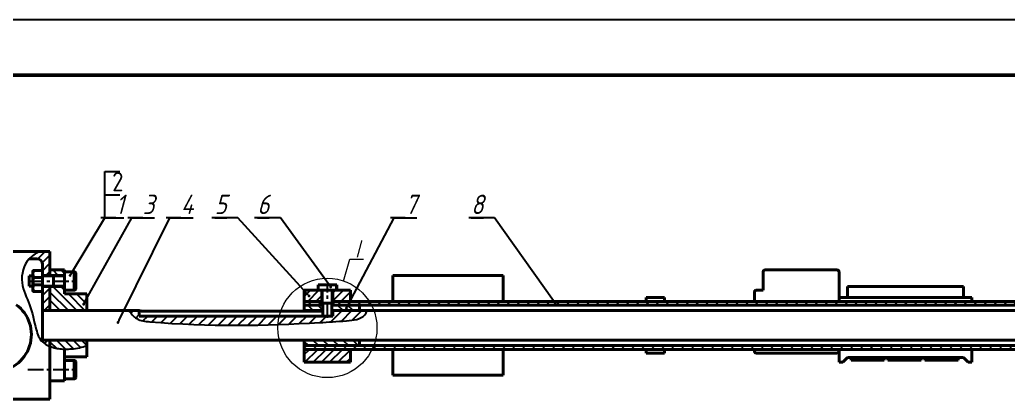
# Model space of a CAD drawing. Header units: millimetres. Extents: x 2231 to 3584, y 106 to 1044.
# Drawn here: x 2448.9 to 2627.6, y 975.5 to 1044 of the extents above; entities that cross this region are included whole.
import ezdxf
from ezdxf import colors
from ezdxf.entities.mleader import LeaderData, LeaderLine
from ezdxf.math import Vec2, Vec3

# ---------------------------------------------------------------- set-up
doc = ezdxf.new("R2010")
doc.units = ezdxf.units.MM
doc.header["$LTSCALE"] = 0.3
doc.linetypes.add('CENTER', pattern=[50.8, 31.75, -6.35, 6.35, -6.35])
for name, color, linetype, lineweight in [('图形轮廓线', 7, 'Continuous', 40), ('图框线', 7, 'Continuous', 50), ('尺寸标注', 7, 'Continuous', 25), ('细实线', 7, 'Continuous', 25), ('细点画线', 7, 'CENTER', 25)]:
    doc.layers.add(name, color=color, linetype=linetype, lineweight=lineweight)
doc.styles.add('数字样式', font='gbeitc.shx', dxfattribs={"height": 3.5, "bigfont": 'gbcbig.shx'})
doc.styles.add('样式 1', font='gbenor.shx', dxfattribs={"bigfont": 'gbcbig.shx'})
pattern_1 = [(45, (0, 1054.4878), (-0.8980256, 0.8980256), [])]

# ---------------------------------------------------------------- blocks, each defined once
blk = doc.blocks.new('_Dot')
at = {"color": 0, "linetype": 'ByBlock', "lineweight": -2}
blk.add_line((-0.5, 0), (-1, 0), dxfattribs=at)
at = {"color": 0, "linetype": 'ByBlock', "const_width": 0.5}
blk.add_lwpolyline([(-0.25, 0, 1), (0.25, 0, 1)], format="xyb", close=True, dxfattribs=at)

msp = doc.modelspace()

# ---------------------------------------------------------------- hatches: boundary and pattern name
at = {"layer": '细实线', "ltscale": 0.3}
h = msp.add_hatch(dxfattribs=at)
h.set_pattern_fill('ANSI31', color=256, scale=0.333333, angle=90)
h.set_pattern_definition([(135, (1556.0055, 636.0161), (-0.7483547, -0.7483547), [])])
h.paths.add_polyline_path([(2461.04284, 994.53027), (2457.04285, 994.53027), (2457.04285, 995.19693), (2457.04285, 995.8636), (2454.37618, 995.8636), (2454.37618, 991.53027), (2461.04284, 991.53027)])
h.paths.add_polyline_path([(2457.04285, 998.53026), (2457.04285, 998.8636), (2454.37618, 998.8636), (2454.37618, 997.8636), (2457.04285, 997.8636), (2457.04285, 998.006)])
edge = h.paths.add_edge_path()
edge.add_line((2461.04284, 986.19693), (2454.37618, 986.19693))
edge.add_line((2454.37618, 986.19693), (2454.37618, 985.05087))
edge.add_spline(control_points=[(2454.37618, 985.05087), (2454.55425, 984.97919), (2455.06924, 984.77187), (2455.96761, 984.5787), (2456.68644, 984.53503), (2457.04285, 984.51338)], knot_values=[0, 0, 0, 0, 0.210398592, 0.608491241, 1, 1, 1, 1], degree=3, periodic=0)
edge.add_spline(control_points=[(2457.04285, 984.51338), (2457.4637, 984.51743), (2458.3617, 984.52605), (2459.70909, 984.73029), (2460.60417, 985.00389), (2461.04284, 985.13798)], knot_values=[0, 0, 0, 0, 0.310215497, 0.661937052, 1, 1, 1, 1], degree=3, periodic=0)
edge.add_line((2461.04284, 985.13798), (2461.04284, 986.19693))
h = msp.add_hatch(dxfattribs=at)
h.set_pattern_fill('ANSI31', color=256, scale=0.333333)
h.set_pattern_definition([(45, (1567.5738, 636.0161), (-0.7483547, 0.7483547), [])])
h.paths.add_polyline_path([(2508.70951, 993.19694), (2508.70951, 995.19693), (2505.54284, 995.19693), (2505.54284, 993.19694)])
h.paths.add_polyline_path([(2503.54284, 993.19694), (2503.54284, 995.19693), (2500.37617, 995.19693), (2500.37617, 993.19694)])
h.paths.add_polyline_path([(2508.70951, 982.19693), (2508.70951, 984.53027), (2500.37617, 984.53027), (2500.37617, 982.19693)])
h = msp.add_hatch(dxfattribs=at)
h.set_pattern_fill('ANSI31', color=256, scale=0.4)
h.set_pattern_definition(pattern_1)
h.paths.add_polyline_path([(2503.48752, 993.19694), (2500.37617, 993.19694), (2500.37617, 992.53027), (2503.48752, 992.53027)])
h = msp.add_hatch(dxfattribs=at)
h.set_pattern_fill('ANSI31', color=256, scale=0.4, angle=90)
h.set_pattern_definition([(135, (0, 1054.4878), (-0.8980256, -0.8980256), [])])
h.paths.add_polyline_path([(2643.7095, 992.53027), (2643.7095, 991.53027), (2653.70951, 991.53027), (2653.70951, 992.53027)])
h.paths.add_polyline_path([(2643.7095, 986.19693), (2643.7095, 985.19693), (2647.04283, 985.19693), (2653.70951, 985.19693), (2653.70951, 986.19693)])
h.paths.add_polyline_path([(2503.70952, 991.53027), (2503.70952, 992.53027), (2500.37617, 992.53027), (2500.37617, 991.53027)])
h.paths.add_polyline_path([(2510.37618, 991.53027), (2510.37618, 992.53027), (2505.37618, 992.53027), (2505.37618, 991.53027)])
h.paths.add_polyline_path([(2500.37617, 986.19693), (2500.37617, 985.19693), (2505.95951, 985.19693), (2510.37618, 985.19693), (2510.37618, 986.19693), (2505.95951, 986.19693)])
h = msp.add_hatch(dxfattribs=at)
h.set_pattern_fill('ANSI31', color=256, scale=0.4)
h.set_pattern_definition(pattern_1)
h.paths.add_polyline_path([(2653.70951, 993.19694), (2505.59818, 993.19694), (2505.59818, 992.53027), (2653.70951, 992.53027)])
h = msp.add_hatch(dxfattribs=at)
h.set_pattern_fill('ANSI31', color=256, scale=0.4)
h.set_pattern_definition(pattern_1)
edge = h.paths.add_edge_path()
edge.add_spline(control_points=[(2468.67244, 991.53027), (2469.09847, 990.97029), (2470.03689, 989.73687), (2482.35643, 988.58278), (2494.94072, 988.83224), (2507.34329, 989.62827), (2510.94261, 989.92704), (2511.59831, 991.26313), (2511.72941, 991.53027)], knot_values=[0, 0, 0, 0, 2.024514464, 4.459271879, 35.153512151, 40.006626905, 43.488926614, 44.359144139, 44.359144139, 44.359144139, 44.359144139], degree=3, periodic=0)
edge.add_line((2511.72941, 991.53027), (2510.37618, 991.53027))
edge.add_line((2510.37618, 991.53027), (2505.54284, 991.53027))
edge.add_line((2505.54284, 991.53027), (2505.54284, 991.39672))
edge.add_line((2505.54284, 991.39672), (2505.54284, 990.53027))
edge.add_line((2505.54284, 990.53027), (2505.37618, 990.53027))
edge.add_line((2505.37618, 990.53027), (2503.70952, 990.53027))
edge.add_line((2503.70952, 990.53027), (2492.82898, 990.53027))
edge.add_line((2492.82898, 990.53027), (2470.54285, 990.53027))
edge.add_line((2470.54285, 990.53027), (2470.54285, 991.53027))
edge.add_line((2470.54285, 991.53027), (2468.67244, 991.53027))
h = msp.add_hatch(dxfattribs=at)
h.set_pattern_fill('ANSI31', color=256, scale=0.333333)
h.set_pattern_definition([(45, (1556.0055, 636.0161), (-0.7483547, 0.7483547), [])])
edge = h.paths.add_edge_path()
edge.add_spline(control_points=[(2453.04285, 985.86101), (2453.1895, 985.71993), (2453.59274, 985.45753), (2454.09864, 985.19494), (2454.37618, 985.05087)], knot_values=[0, 0, 0, 0, 0.036965659, 0.081895837, 0.081895837, 0.081895837, 0.081895837], degree=3, periodic=0)
edge.add_line((2454.37618, 985.05087), (2454.37618, 986.19693))
edge.add_line((2454.37618, 986.19693), (2453.04285, 986.19693))
edge.add_line((2453.04285, 986.19693), (2453.04285, 985.86101))
h = msp.add_hatch(dxfattribs=at)
h.set_pattern_fill('ANSI31', color=256, scale=0.4)
h.set_pattern_definition(pattern_1)
h.paths.add_polyline_path([(2647.18575, 985.19693), (2500.37617, 985.19693), (2500.37617, 984.53027), (2647.18575, 984.53027)])

# ---------------------------------------------------------------- linework, layer by layer
at = {"layer": '图形轮廓线', "ltscale": 0.3}
for p, q in [((2446.69084, 1002.19693), (2452.43192, 1002.19693)), ((2452.04284, 1000.8636), (2450.63876, 1000.8636)), ((2454.37618, 1002.19693), (2452.43192, 1002.19693)), ((2454.37618, 997.8636), (2454.37618, 1002.19693)), ((2453.04285, 998.40527), (2453.04285, 999.8636)), ((2454.37618, 998.8636), (2457.04285, 998.8636)), ((2454.37618, 997.8636), (2454.37618, 998.8636)), ((2457.04285, 998.53026), (2457.04285, 998.8636)), ((2596.71089, 998.8636), (2583.6537, 998.8636)), ((2450.64857, 995.92727), (2450.64857, 997.79993)), ((2450.64857, 997.79993), (2451.30952, 997.79993)), ((2453.04285, 998.77682), (2451.30952, 998.77682)), ((2451.30952, 998.40527), (2451.30952, 998.77682)), ((2451.30952, 998.40527), (2451.30952, 995.95294)), ((2451.30952, 995.32193), (2451.30952, 997.77426)), ((2451.44286, 997.53027), (2453.04285, 997.53027)), ((2453.04285, 998.40527), (2453.04285, 995.95294)), ((2457.04285, 997.8636), (2453.04285, 997.8636)), ((2454.37618, 997.8636), (2453.04285, 997.8636)), ((2453.04285, 997.79993), (2457.04285, 997.79993)), ((2454.37618, 997.8636), (2457.04285, 997.8636)), ((2455.04285, 997.79993), (2455.04285, 995.92727)), ((2458.79285, 998.53026), (2457.04285, 998.53026)), ((2457.04285, 998.006), (2457.04285, 998.53026)), ((2457.04285, 995.19693), (2457.04285, 998.006)), ((2458.79285, 998.006), (2458.79285, 998.53026)), ((2458.79285, 995.19693), (2458.79285, 998.006)), ((2459.04285, 998.28027), (2459.04285, 997.83464)), ((2459.04285, 997.83464), (2459.04285, 995.44693)), ((2516.34602, 997.8636), (2536.34602, 997.8636)), ((2516.34602, 993.19694), (2516.34602, 997.8636)), ((2536.34602, 993.19694), (2536.34602, 997.8636)), ((2583.32037, 998.53026), (2583.32037, 995.19693)), ((2597.04423, 993.19694), (2597.04423, 998.53026)), ((2450.64857, 995.92727), (2451.30952, 995.92727)), ((2451.30952, 995.95294), (2451.30952, 995.32194)), ((2451.30952, 995.32193), (2451.30952, 994.95038)), ((2451.44286, 996.19693), (2453.04285, 996.19693)), ((2453.04285, 995.95294), (2453.04285, 995.32194)), ((2453.04285, 995.92727), (2457.04285, 995.92727)), ((2453.04285, 995.8636), (2457.04285, 995.8636)), ((2453.04285, 995.8636), (2454.37618, 995.8636)), ((2453.04285, 991.53027), (2453.04285, 995.32194)), ((2454.37618, 991.53027), (2454.37618, 995.8636)), ((2457.04285, 995.8636), (2454.37618, 995.8636)), ((2502.87601, 995.19693), (2502.87601, 996.19693)), ((2505.37618, 996.19693), (2502.87601, 996.19693)), ((2506.20967, 996.19693), (2505.37618, 996.19693)), ((2506.20967, 996.19693), (2506.20967, 995.19693)), ((2506.22519, 996.19693), (2506.20967, 996.19693)), ((2506.22519, 995.19693), (2506.22519, 996.19693)), ((2619.54423, 995.89131), (2598.54423, 995.89131)), ((2598.54423, 995.89131), (2598.54423, 995.26893)), ((2598.54423, 995.26893), (2598.54423, 993.88101)), ((2619.54423, 995.26893), (2619.54423, 995.89131)), ((2619.54423, 995.26893), (2619.54423, 993.88101)), ((2453.04285, 994.95038), (2451.30952, 994.95038)), ((2457.04285, 995.19693), (2458.79285, 995.19693)), ((2457.04285, 994.53027), (2457.04285, 995.19693)), ((2457.04285, 994.53027), (2461.04284, 994.53027)), ((2461.04284, 994.53027), (2461.04284, 991.53027)), ((2500.37617, 993.19694), (2500.37617, 995.19693)), ((2503.54284, 995.19693), (2500.37617, 995.19693)), ((2502.87601, 995.19693), (2503.54284, 995.19693)), ((2503.34284, 995.19693), (2503.54284, 994.99693)), ((2503.54284, 995.19693), (2503.54284, 993.19694)), ((2503.54284, 995.19693), (2505.54284, 995.19693)), ((2505.54284, 993.19694), (2505.54284, 995.19693)), ((2505.54284, 995.19693), (2506.20967, 995.19693)), ((2508.70951, 995.19693), (2505.54284, 995.19693)), ((2505.74284, 995.19693), (2505.54284, 994.99693)), ((2508.70951, 993.19694), (2508.70951, 995.19693)), ((2562.17109, 993.8636), (2565.50442, 993.8636)), ((2562.17109, 993.8636), (2562.17109, 993.19694)), ((2565.50442, 993.8636), (2565.50442, 993.19694)), ((2581.72271, 994.8636), (2581.72271, 993.19694)), ((2582.05855, 995.19693), (2583.32037, 995.19693)), ((2621.04422, 993.88101), (2597.04423, 993.88101)), ((2621.04422, 993.19694), (2621.04422, 993.88101)), ((2500.37617, 992.53027), (2500.37617, 993.19694)), ((2503.54284, 993.19694), (2500.37617, 993.19694)), ((2500.37617, 991.53027), (2500.37617, 992.53027)), ((2503.70952, 992.53027), (2500.37617, 992.53027)), ((2503.48752, 993.19694), (2503.48752, 992.53027)), ((2503.54284, 993.19694), (2503.54284, 992.85887)), ((2503.54284, 992.85887), (2505.54284, 992.85887)), ((2503.70952, 992.85887), (2503.70952, 990.53027)), ((2505.37618, 990.53027), (2505.37618, 992.85887)), ((2653.70951, 992.53027), (2505.37618, 992.53027)), ((2505.54284, 993.19694), (2505.54284, 992.85887)), ((2653.70951, 993.19694), (2505.54284, 993.19694)), ((2505.59818, 993.19694), (2505.59818, 992.53027)), ((2510.37618, 991.53027), (2510.37618, 992.53027)), ((2461.04284, 991.53027), (2453.04285, 991.53027)), ((2454.37618, 991.53027), (2453.04285, 991.53027)), ((2453.04285, 988.8636), (2453.04285, 991.53027)), ((2454.37618, 991.53027), (2461.04284, 991.53027)), ((2470.54285, 991.53027), (2461.04284, 991.53027)), ((2470.54285, 991.53027), (2470.54285, 990.53027)), ((2470.54285, 990.53027), (2492.82898, 990.53027)), ((2471.37618, 991.39672), (2492.86107, 991.39672)), ((2503.70952, 990.53027), (2492.82898, 990.53027)), ((2492.86107, 991.39672), (2503.70952, 991.39672)), ((2500.37617, 991.39672), (2500.37617, 991.53027)), ((2503.70952, 991.53027), (2500.37617, 991.53027)), ((2503.70952, 990.53027), (2505.37618, 990.53027)), ((2510.37618, 991.53027), (2505.37618, 991.53027)), ((2505.54284, 990.53027), (2505.37618, 990.53027)), ((2505.54284, 991.39672), (2505.54284, 991.53027)), ((2505.54284, 991.39672), (2505.54284, 990.53027)), ((2656.37617, 991.53027), (2510.37618, 991.53027)), ((2453.04285, 985.86101), (2453.04285, 988.8636)), ((2453.04285, 986.19693), (2461.04284, 986.19693)), ((2453.04285, 986.19693), (2454.37618, 986.19693)), ((2454.37618, 985.05087), (2454.37618, 986.19693)), ((2461.04284, 986.19693), (2454.37618, 986.19693)), ((2454.37618, 985.05087), (2454.37618, 975.53027)), ((2457.04285, 984.51338), (2457.04285, 978.8636)), ((2461.04284, 986.19693), (2461.04284, 983.19694)), ((2461.04284, 986.19693), (2493.65998, 986.19693)), ((2503.12617, 986.19693), (2493.65998, 986.19693)), ((2500.37617, 986.19693), (2505.95951, 986.19693)), ((2500.37617, 985.19693), (2500.37617, 986.19693)), ((2500.37617, 985.19693), (2653.70951, 985.19693)), ((2500.37617, 984.53027), (2500.37617, 985.19693)), ((2500.37617, 982.19693), (2500.37617, 984.53027)), ((2500.37617, 984.53027), (2647.04283, 984.53027)), ((2510.37618, 986.19693), (2505.95951, 986.19693)), ((2505.95951, 986.19693), (2510.37618, 986.19693)), ((2508.70951, 982.19693), (2508.70951, 984.53027)), ((2510.37618, 985.19693), (2510.37618, 986.19693)), ((2510.37618, 986.19693), (2656.37617, 986.19693)), ((2516.34602, 979.8636), (2516.34602, 984.53027)), ((2536.34602, 979.8636), (2536.34602, 984.53027)), ((2565.50442, 984.53027), (2562.17109, 984.53027)), ((2562.17109, 984.53027), (2562.17109, 983.8636)), ((2565.50442, 984.53027), (2565.50442, 983.8636)), ((2581.72271, 984.19693), (2581.72271, 984.53027)), ((2597.04423, 984.53027), (2581.72271, 984.53027)), ((2597.04423, 984.19693), (2597.04423, 984.53027)), ((2621.04422, 984.53027), (2597.04423, 984.53027)), ((2597.04423, 982.19693), (2597.04423, 984.53027)), ((2621.04422, 984.53027), (2621.04422, 982.19693)), ((2457.04285, 983.19694), (2461.04284, 983.19694)), ((2565.50442, 983.8636), (2562.17109, 983.8636)), ((2582.05855, 983.8636), (2596.71089, 983.8636)), ((2598.54423, 983.03027), (2597.7109, 982.19693)), ((2619.54423, 983.03027), (2598.54423, 983.03027)), ((2599.21089, 983.03027), (2599.21089, 982.56349)), ((2605.21089, 983.03027), (2605.21089, 982.56349)), ((2605.87756, 983.03027), (2605.87756, 982.56349)), ((2611.87756, 983.03027), (2611.87756, 982.56349)), ((2612.54423, 983.03027), (2612.54423, 982.56349)), ((2618.54423, 983.03027), (2618.54423, 982.56349)), ((2620.37756, 982.19693), (2619.54423, 983.03027)), ((2458.79285, 982.53027), (2457.04285, 982.53027)), ((2458.79285, 979.19693), (2458.79285, 982.53027)), ((2459.04285, 982.28027), (2459.04285, 980.32265)), ((2508.70951, 982.19693), (2500.37617, 982.19693)), ((2597.7109, 982.19693), (2597.04423, 982.19693)), ((2605.21089, 982.56349), (2599.21089, 982.56349)), ((2611.87756, 982.56349), (2605.87756, 982.56349)), ((2618.54423, 982.56349), (2612.54423, 982.56349)), ((2621.04422, 982.19693), (2620.37756, 982.19693)), ((2457.04285, 979.19693), (2458.79285, 979.19693)), ((2459.04285, 980.32265), (2459.04285, 979.44693)), ((2516.34602, 979.8636), (2536.34602, 979.8636)), ((2457.04285, 978.8636), (2454.37618, 978.8636)), ((2454.37618, 975.53027), (2387.70952, 975.53027))]:
    msp.add_line(p, q, dxfattribs=at)
for centre, radius, start, end in [((2452.04283, 999.86359), 1.00001, 0.0006675, 89.9996171), ((2583.6537, 998.53027), 0.33333, 90.0000638, 180.00079), ((2596.7109, 998.53027), 0.33333, 359.99921, 90.0016438), ((2453.04285, 998.11015), 1.73332, 157.3799962, 180), ((2453.04285, 998.19693), 1.73332, 180, 202.6200038), ((2453.04285, 996.8636), 1.73332, 157.3799962, 180), ((2458.79287, 998.28029), 0.24998, 359.9956914, 90.005447), ((2453.04285, 996.8636), 1.73332, 180, 202.6200038), ((2453.04285, 995.53027), 1.73332, 157.3799962, 180), ((2453.04285, 995.61705), 1.73332, 180, 202.6200038), ((2458.79286, 995.44692), 0.24999, 269.9964962, 0.0023654), ((2582.05731, 994.86233), 0.3346, 89.7875958, 179.7828675), ((2444.37617, 987.19693), 6.66667, 270.0001457, 54.0333735), ((2582.05725, 984.19814), 0.33455, 180.2074562, 270.2220805), ((2596.71089, 984.19694), 0.33334, 269.9998137, 359.9993325), ((2458.79286, 982.28028), 0.24999, 359.9965052, 90.0035037), ((2458.79286, 979.44692), 0.24999, 269.9964963, 0.0035037)]:
    msp.add_arc(centre, radius, start, end, dxfattribs=at)
for points, knots in [([(2471.37618, 991.39672), (2471.28665, 991.39945), (2471.11694, 991.40464), (2470.885, 991.44128), (2470.70523, 991.48269), (2470.59679, 991.51354), (2470.55091, 991.52777), (2470.54285, 991.53027)], [0, 0, 0, 0, 0.316967202, 0.600803321, 0.829846663, 0.970125043, 1, 1, 1, 1]), ([(2505.37618, 991.483), (2505.38559, 991.48538), (2505.43333, 991.49774), (2505.4889, 991.51354), (2505.53478, 991.52777), (2505.54284, 991.53027)], [0.7954658277, 0.7954658277, 0.7954658277, 0.7954658277, 0.8298466629, 0.9701250435, 1, 1, 1, 1])]:
    msp.add_open_spline(points, degree=3, knots=knots, dxfattribs=at)
at = {"layer": '图框线', "ltscale": 0.3}
msp.add_line((2814.69134, 1034.02187), (2255.69134, 1034.02187), dxfattribs=at)
at = {"layer": '尺寸标注', "ltscale": 0.3}
for p, q in [((2824.69134, 1044.02187), (2230.69134, 1044.02187)), ((2464.28444, 1012.45014), (2464.28444, 1016.64693)), ((2464.28444, 1016.64693), (2467.01361, 1016.64693)), ((2464.28444, 1008.25335), (2464.28444, 1012.45014)), ((2464.28444, 1012.45014), (2467.01361, 1012.45014))]:
    msp.add_line(p, q, dxfattribs=at)
at = {"layer": '尺寸标注', "lineweight": 15, "ltscale": 0.3}
for p, q in [((2507.4604, 996.86858), (2508.6023, 1000.81135)), ((2508.6023, 1000.81135), (2511.09134, 1000.81135))]:
    msp.add_line(p, q, dxfattribs=at)
at = {"layer": '细实线', "ltscale": 0.3}
for p, q in [((2452.17599, 1000.8547), (2453.51822, 1002.19693)), ((2452.99309, 1000.17509), (2454.37618, 1001.55818)), ((2453.04285, 998.72813), (2454.37618, 1000.06147)), ((2450.64857, 997.73724), (2451.30952, 997.73724)), ((2453.04285, 997.73724), (2455.04285, 997.73724)), ((2453.70951, 997.89809), (2454.37618, 998.56476)), ((2450.64857, 995.98996), (2451.30952, 995.98996)), ((2453.04285, 995.98996), (2455.04285, 995.98996)), ((2453.04285, 995.73472), (2453.17173, 995.8636)), ((2453.04285, 994.23801), (2454.37618, 995.57134)), ((2453.04285, 992.7413), (2454.37618, 994.07463)), ((2503.70952, 992.85887), (2503.70952, 995.19693)), ((2505.37618, 992.85887), (2505.37618, 995.19693)), ((2453.32852, 991.53027), (2454.37618, 992.57792))]:
    msp.add_line(p, q, dxfattribs=at)
at = {"layer": '细实线', "lineweight": 15, "ltscale": 0.3}
msp.add_circle((2504.54285, 988.39167), 8.96494, dxfattribs=at)
at = {"layer": '细实线', "ltscale": 0.3}
for points in [[(2452.43192, 1002.19693), (2450.63876, 1000.8636), (2449.35809, 996.56057), (2450.718, 992.57557), (2451.9118, 988.1046), (2453.04285, 985.86101), (2454.37618, 985.05087)], [(2468.67244, 991.53027), (2470.07924, 990.0744), (2472.44948, 989.51759), (2503.14335, 989.36844), (2507.98578, 989.6903), (2511.2943, 990.77664), (2511.72941, 991.53027)]]:
    msp.add_spline(points, degree=3, dxfattribs=at)
for points, knots in [([(2457.04285, 984.51338), (2456.68644, 984.53503), (2455.96761, 984.5787), (2455.06924, 984.77187), (2454.55425, 984.97919), (2454.37618, 985.05087)], [0, 0, 0, 0, 0.391508759, 0.789601408, 1, 1, 1, 1]), ([(2461.04284, 985.13798), (2460.60417, 985.00389), (2459.70909, 984.73029), (2458.3617, 984.52605), (2457.4637, 984.51743), (2457.04285, 984.51338)], [0, 0, 0, 0, 0.338062948, 0.689784503, 1, 1, 1, 1])]:
    msp.add_open_spline(points, degree=3, knots=knots, dxfattribs=at)
at = {"layer": '细点画线', "ltscale": 0.3}
for p, q in [((2450.37698, 996.8636), (2459.41999, 996.8636)), ((2504.54285, 990.23426), (2504.54285, 996.43633)), ((2450.37698, 980.8636), (2459.41999, 980.8636))]:
    msp.add_line(p, q, dxfattribs=at)

# ---------------------------------------------------------------- texts
at = {"layer": '尺寸标注', "ltscale": 0.3, "style": '样式 1'}
msp.add_text('2', height=3.5, dxfattribs=at).set_placement((2465.64902, 1013.05875))
at = {"layer": '尺寸标注', "lineweight": 15, "ltscale": 0.3, "style": '数字样式'}
msp.add_text('Ⅰ', height=3.5, dxfattribs=at).set_placement((2508.6023, 1000.81135))

# ---------------------------------------------------------------- leaders
at = {"layer": '尺寸标注', "ltscale": 0.3}
ml = msp.add_multileader_mtext('Standard', dxfattribs=at)
ml.set_content('\\L1', color=256, style='数字样式')
ml.set_leader_properties()
ml.set_arrow_properties(name='DOT')
ml.build(insert=Vec2(0, 0))
ml.multileader.update_dxf_attribs({"text_left_attachment_type": 8, "text_right_attachment_type": 8, "dogleg_length": 2, "arrow_head_size": 0.5})
ctx = ml.context
ctx.base_point, ctx.char_height, ctx.arrow_head_size, ctx.landing_gap_size, ctx.plane_origin = Vec3(2466.28444, 1008.25335), 3.5, 0.5, 0, Vec3(2458.03658, 997.86635)
ctx.left_attachment, ctx.right_attachment = 8, 8
notes = []
notes.append((ctx, [(0, (1, 1, 0), (2464.28444, 1008.25335), (1, 0), 2, [(0, [(2458.03658, 997.86635)], 0, [])])]))
ctx.mtext.insert, ctx.mtext.flow_direction = Vec3(2466.28444, 1012.45335), 5
ml = msp.add_multileader_mtext('Standard', dxfattribs=at)
ml.set_content('\\L{\\L3}', color=256, style='数字样式')
ml.set_leader_properties()
ml.set_arrow_properties(name='DOT')
ml.build(insert=Vec2(0, 0))
ml.multileader.update_dxf_attribs({"text_left_attachment_type": 8, "text_right_attachment_type": 8, "dogleg_length": 2, "arrow_head_size": 0.5})
ctx = ml.context
ctx.base_point, ctx.char_height, ctx.arrow_head_size, ctx.landing_gap_size, ctx.plane_origin = Vec3(2471.16702, 1008.25335), 3.5, 0.5, 0, Vec3(2464.42125, 989.82823)
ctx.left_attachment, ctx.right_attachment = 8, 8
notes.append((ctx, [(0, (1, 1, 0), (2469.16702, 1008.25335), (1, 0), 2, [(0, [(2460.48223, 992.6725)], 0, [])])]))
ctx.mtext.insert, ctx.mtext.flow_direction = Vec3(2471.16702, 1012.45335), 5
ml = msp.add_multileader_mtext('Standard', dxfattribs=at)
ml.set_content('\\L{\\L4}', color=256, style='数字样式')
ml.set_leader_properties()
ml.set_arrow_properties(name='DOT')
ml.build(insert=Vec2(0, 0))
ml.multileader.update_dxf_attribs({"text_left_attachment_type": 8, "text_right_attachment_type": 8, "dogleg_length": 2, "arrow_head_size": 0.5})
ctx = ml.context
ctx.base_point, ctx.char_height, ctx.arrow_head_size, ctx.landing_gap_size, ctx.plane_origin = Vec3(2478.06837, 1008.25335), 3.5, 0.5, 0, Vec3(2464.42125, 989.82823)
ctx.left_attachment, ctx.right_attachment = 8, 8
notes.append((ctx, [(0, (1, 1, 0), (2476.06837, 1008.25335), (1, 0), 2, [(0, [(2466.67915, 989.37993)], 0, [])])]))
ctx.mtext.insert, ctx.mtext.flow_direction = Vec3(2478.06837, 1012.45335), 5
ml = msp.add_multileader_mtext('Standard', dxfattribs=at)
ml.set_content('\\L{\\L5}', color=256, style='数字样式')
ml.set_leader_properties()
ml.set_arrow_properties(name='DOT')
ml.build(insert=Vec2(0, 0))
ml.multileader.update_dxf_attribs({"text_left_attachment_type": 8, "text_right_attachment_type": 8, "dogleg_length": 2, "arrow_head_size": 0.5})
ctx = ml.context
ctx.base_point, ctx.char_height, ctx.arrow_head_size, ctx.landing_gap_size, ctx.plane_origin = Vec3(2484.52535, 1008.25335), 3.5, 0.5, 0, Vec3(2501.22102, 994.18027)
ctx.left_attachment, ctx.right_attachment, ctx.text_align_type = 8, 8, 2
notes.append((ctx, [(1, (1, 1, 0), (2488.34826, 1008.25335), (-1, 0), 2, [(0, [(2501.22102, 994.18027)], 0, [])])]))
ctx.mtext.insert, ctx.mtext.alignment, ctx.mtext.flow_direction = Vec3(2486.34826, 1012.45335), 3, 5
ml = msp.add_multileader_mtext('Standard', dxfattribs=at)
ml.set_content('\\L{\\L6}', color=256, style='数字样式')
ml.set_leader_properties()
ml.set_arrow_properties(name='DOT')
ml.build(insert=Vec2(0, 0))
ml.multileader.update_dxf_attribs({"text_left_attachment_type": 8, "text_right_attachment_type": 8, "dogleg_length": 2, "arrow_head_size": 0.5})
ctx = ml.context
ctx.base_point, ctx.char_height, ctx.arrow_head_size, ctx.landing_gap_size, ctx.plane_origin = Vec3(2492.58887, 1008.25335), 3.5, 0.5, 0, Vec3(2503.82347, 995.78924)
ctx.left_attachment, ctx.right_attachment, ctx.text_align_type = 8, 8, 2
notes.append((ctx, [(1, (1, 1, 0), (2496.04721, 1008.25335), (-1, 0), 2, [(0, [(2505.13326, 995.78924)], 0, [])])]))
ctx.mtext.insert, ctx.mtext.alignment, ctx.mtext.flow_direction = Vec3(2494.04721, 1012.45335), 3, 5
ml = msp.add_multileader_mtext('Standard', dxfattribs=at)
ml.set_content('\\L{\\L7}', color=256, style='数字样式')
ml.set_leader_properties()
ml.set_arrow_properties(name='DOT')
ml.build(insert=Vec2(0, 0))
ml.multileader.update_dxf_attribs({"text_left_attachment_type": 8, "text_right_attachment_type": 8, "dogleg_length": 2, "arrow_head_size": 0.5})
ctx = ml.context
ctx.base_point, ctx.char_height, ctx.arrow_head_size, ctx.landing_gap_size, ctx.plane_origin = Vec3(2518.60049, 1008.25335), 3.5, 0.5, 0, Vec3(2500.81296, 992.96071)
ctx.left_attachment, ctx.right_attachment = 8, 8
notes.append((ctx, [(0, (1, 1, 0), (2516.60049, 1008.25335), (1, 0), 2, [(0, [(2507.99254, 991.98327)], 0, [])])]))
ctx.mtext.insert, ctx.mtext.flow_direction = Vec3(2518.60049, 1012.45335), 5
ml = msp.add_multileader_mtext('Standard', dxfattribs=at)
ml.set_content('\\L{\\L8}', color=256, style='数字样式')
ml.set_leader_properties()
ml.set_arrow_properties(name='DOT')
ml.build(insert=Vec2(0, 0))
ml.multileader.update_dxf_attribs({"text_left_attachment_type": 8, "text_right_attachment_type": 8, "dogleg_length": 2, "arrow_head_size": 0.5})
ctx = ml.context
ctx.base_point, ctx.char_height, ctx.arrow_head_size, ctx.landing_gap_size, ctx.plane_origin = Vec3(2531.16953, 1008.25335), 3.5, 0.5, 0, Vec3(2524.23417, 996.31499)
ctx.left_attachment, ctx.right_attachment, ctx.text_align_type = 8, 8, 2
notes.append((ctx, [(1, (1, 1, 0), (2534.77369, 1008.25335), (-1, 0), 2, [(0, [(2545.72486, 992.89647)], 0, [])])]))
ctx.mtext.insert, ctx.mtext.alignment, ctx.mtext.flow_direction = Vec3(2532.77369, 1012.45335), 3, 5
for ctx, leaders in notes:
    for number, flags, end, landing, length, lines in leaders:
        leader = LeaderData()
        leader.index, (leader.has_last_leader_line, leader.has_dogleg_vector, leader.attachment_direction) = number, flags
        leader.last_leader_point, leader.dogleg_vector, leader.dogleg_length = Vec3(end), Vec3(landing), length
        for number, points, colour, breaks in lines:
            line = LeaderLine()
            line.index, line.vertices, line.color, line.breaks = number, Vec3.list(points), colors.encode_raw_color(colour), breaks
            leader.lines.append(line)
        ctx.leaders.append(leader)

doc.saveas('drawing.dxf')
